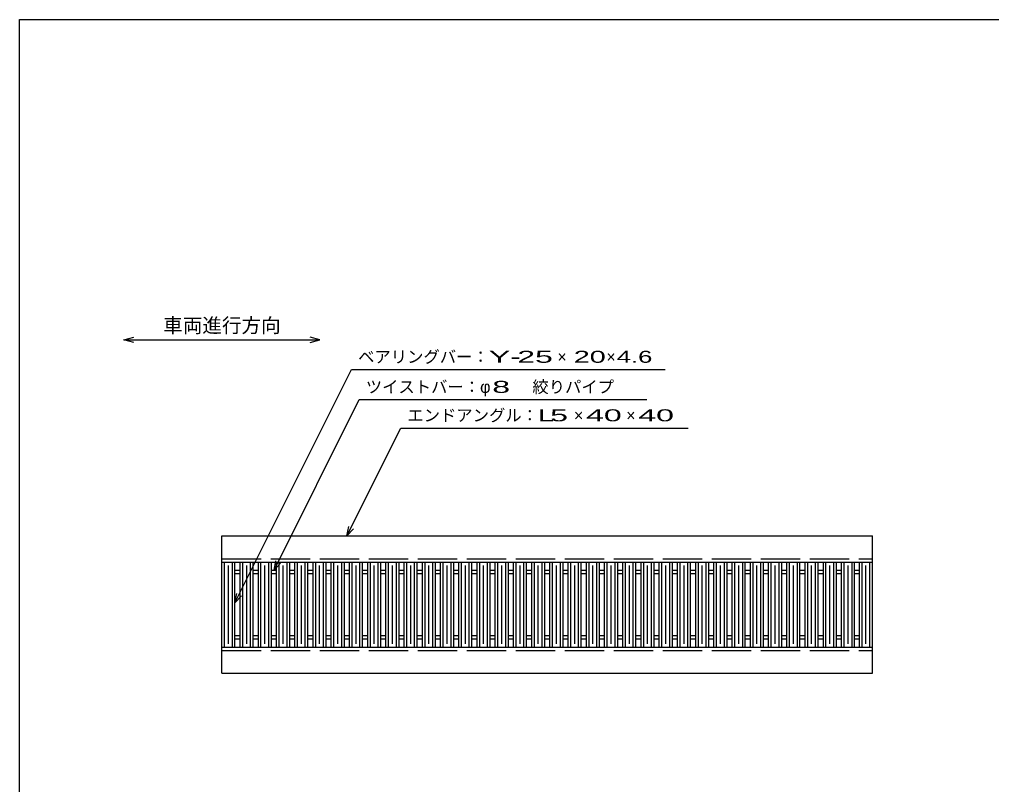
# Model space of a CAD drawing. Units: millimetres, scale not verified. Extents: x -1820 to 1724, y -1285 to 1059.
# Drawn here: x -1736 to -248, y -111 to 1059 of the extents above; entities that cross this region are included whole.
import ezdxf
from ezdxf.enums import TextEntityAlignment as Align

# ---------------------------------------------------------------- set-up
doc = ezdxf.new("R2010")
doc.units = ezdxf.units.MM
doc.header["$LTSCALE"] = 10
doc.linetypes.add('DASHED', pattern=[7.5, 6, -1.5])
for name, color, linetype, lineweight in [('0_2', 150, 'Continuous', 25), ('16', 3, 'Continuous', 25), ('22', 2, 'Continuous', 25)]:
    doc.layers.add(name, color=color, linetype=linetype, lineweight=lineweight)
doc.styles.add('ベクトル', font='')
doc.styles.get('ベクトル').set_extended_font_data('ベクトル')

msp = doc.modelspace()

# ---------------------------------------------------------------- linework, layer by layer
at = {"layer": '0_2'}
for p, q in [((-1736, -1141), (-1736, 1059)), ((-1736, 1059), (1724, 1059))]:
    msp.add_line(p, q, dxfattribs=at)
at = {"layer": '16'}
for p, q in [((-1426, 269), (-430, 269)), ((-1426, 229), (-1426, 269)), ((-430, 229), (-430, 269)), ((-1426, 229), (-430, 229)), ((-1426, 99), (-1426, 229)), ((-1426, 229), (-1406, 229)), ((-1422, 99), (-1422, 229)), ((-1416, 104), (-1416, 224)), ((-1410, 99), (-1410, 229)), ((-1406, 99), (-1406, 229)), ((-1398.1, 99), (-1398.1, 229)), ((-1398.1, 229), (-1378.1, 229)), ((-1394.1, 99), (-1394.1, 229)), ((-1388.1, 104), (-1388.1, 224)), ((-1382.1, 99), (-1382.1, 229)), ((-1378.1, 99), (-1378.1, 229)), ((-1370.2, 99), (-1370.2, 229)), ((-1370.2, 229), (-1350.2, 229)), ((-1366.2, 99), (-1366.2, 229)), ((-1360.2, 104), (-1360.2, 224)), ((-1354.2, 99), (-1354.2, 229)), ((-1350.2, 99), (-1350.2, 229)), ((-1342.3, 99), (-1342.3, 229)), ((-1342.3, 229), (-1322.3, 229)), ((-1338.3, 99), (-1338.3, 229)), ((-1332.3, 104), (-1332.3, 224)), ((-1326.3, 99), (-1326.3, 229)), ((-1322.3, 99), (-1322.3, 229)), ((-1314.4, 99), (-1314.4, 229)), ((-1314.4, 229), (-1294.4, 229)), ((-1310.4, 99), (-1310.4, 229)), ((-1304.4, 104), (-1304.4, 224)), ((-1298.4, 99), (-1298.4, 229)), ((-1294.4, 99), (-1294.4, 229)), ((-1286.5, 99), (-1286.5, 229)), ((-1286.5, 229), (-1266.5, 229)), ((-1282.5, 99), (-1282.5, 229)), ((-1276.5, 104), (-1276.5, 224)), ((-1270.5, 99), (-1270.5, 229)), ((-1266.5, 99), (-1266.5, 229)), ((-1258.6, 99), (-1258.6, 229)), ((-1258.6, 229), (-1238.6, 229)), ((-1254.6, 99), (-1254.6, 229)), ((-1248.6, 104), (-1248.6, 224)), ((-1242.6, 99), (-1242.6, 229)), ((-1238.6, 99), (-1238.6, 229)), ((-1230.7, 99), (-1230.7, 229)), ((-1230.7, 229), (-1210.7, 229)), ((-1226.7, 99), (-1226.7, 229)), ((-1220.7, 104), (-1220.7, 224)), ((-1214.7, 99), (-1214.7, 229)), ((-1210.7, 99), (-1210.7, 229)), ((-1202.8, 99), (-1202.8, 229)), ((-1202.8, 229), (-1182.8, 229)), ((-1198.8, 99), (-1198.8, 229)), ((-1192.8, 104), (-1192.8, 224)), ((-1186.8, 99), (-1186.8, 229)), ((-1182.8, 99), (-1182.8, 229)), ((-1174.9, 99), (-1174.9, 229)), ((-1174.9, 229), (-1154.9, 229)), ((-1170.9, 99), (-1170.9, 229)), ((-1164.9, 104), (-1164.9, 224)), ((-1158.9, 99), (-1158.9, 229)), ((-1154.9, 99), (-1154.9, 229)), ((-1147, 99), (-1147, 229)), ((-1147, 229), (-1127, 229)), ((-1143, 99), (-1143, 229)), ((-1137, 104), (-1137, 224)), ((-1131, 99), (-1131, 229)), ((-1127, 99), (-1127, 229)), ((-1119.1, 99), (-1119.1, 229)), ((-1119.1, 229), (-1099.1, 229)), ((-1115.1, 99), (-1115.1, 229)), ((-1109.1, 104), (-1109.1, 224)), ((-1103.1, 99), (-1103.1, 229)), ((-1099.1, 99), (-1099.1, 229)), ((-1091.2, 99), (-1091.2, 229)), ((-1091.2, 229), (-1071.2, 229)), ((-1087.2, 99), (-1087.2, 229)), ((-1081.2, 104), (-1081.2, 224)), ((-1075.2, 99), (-1075.2, 229)), ((-1071.2, 99), (-1071.2, 229)), ((-1063.3, 99), (-1063.3, 229)), ((-1063.3, 229), (-1043.3, 229)), ((-1059.3, 99), (-1059.3, 229)), ((-1053.3, 104), (-1053.3, 224)), ((-1047.3, 99), (-1047.3, 229)), ((-1043.3, 99), (-1043.3, 229)), ((-1035.4, 99), (-1035.4, 229)), ((-1035.4, 229), (-1015.4, 229)), ((-1031.4, 99), (-1031.4, 229)), ((-1025.4, 104), (-1025.4, 224)), ((-1019.4, 99), (-1019.4, 229)), ((-1015.4, 99), (-1015.4, 229)), ((-1007.5, 99), (-1007.5, 229)), ((-1007.5, 229), (-987.5, 229)), ((-1003.5, 99), (-1003.5, 229)), ((-997.5, 104), (-997.5, 224)), ((-991.5, 99), (-991.5, 229)), ((-987.5, 99), (-987.5, 229)), ((-979.6, 99), (-979.6, 229)), ((-979.6, 229), (-959.6, 229)), ((-975.6, 99), (-975.6, 229)), ((-969.6, 104), (-969.6, 224)), ((-963.6, 99), (-963.6, 229)), ((-959.6, 99), (-959.6, 229)), ((-951.7, 99), (-951.7, 229)), ((-951.7, 229), (-931.7, 229)), ((-947.7, 99), (-947.7, 229)), ((-941.7, 104), (-941.7, 224)), ((-935.7, 99), (-935.7, 229)), ((-931.7, 99), (-931.7, 229)), ((-923.8, 99), (-923.8, 229)), ((-923.8, 229), (-903.8, 229)), ((-919.8, 99), (-919.8, 229)), ((-913.8, 104), (-913.8, 224)), ((-907.8, 99), (-907.8, 229)), ((-903.8, 99), (-903.8, 229)), ((-895.9, 99), (-895.9, 229)), ((-895.9, 229), (-875.9, 229)), ((-891.9, 99), (-891.9, 229)), ((-885.9, 104), (-885.9, 224)), ((-879.9, 99), (-879.9, 229)), ((-875.9, 99), (-875.9, 229)), ((-868, 99), (-868, 229)), ((-868, 229), (-848, 229)), ((-864, 99), (-864, 229)), ((-858, 104), (-858, 224)), ((-852, 99), (-852, 229)), ((-848, 99), (-848, 229)), ((-840.1, 99), (-840.1, 229)), ((-840.1, 229), (-820.1, 229)), ((-836.1, 99), (-836.1, 229)), ((-830.1, 104), (-830.1, 224)), ((-824.1, 99), (-824.1, 229)), ((-820.1, 99), (-820.1, 229)), ((-812.2, 99), (-812.2, 229)), ((-812.2, 229), (-792.2, 229)), ((-808.2, 99), (-808.2, 229)), ((-802.2, 104), (-802.2, 224)), ((-796.2, 99), (-796.2, 229)), ((-792.2, 99), (-792.2, 229)), ((-784.3, 99), (-784.3, 229)), ((-784.3, 229), (-764.3, 229)), ((-780.3, 99), (-780.3, 229)), ((-774.3, 104), (-774.3, 224)), ((-768.3, 99), (-768.3, 229)), ((-764.3, 99), (-764.3, 229)), ((-756.4, 99), (-756.4, 229)), ((-756.4, 229), (-736.4, 229)), ((-752.4, 99), (-752.4, 229)), ((-746.4, 104), (-746.4, 224)), ((-740.4, 99), (-740.4, 229)), ((-736.4, 99), (-736.4, 229)), ((-728.5, 99), (-728.5, 229)), ((-728.5, 229), (-708.5, 229)), ((-724.5, 99), (-724.5, 229)), ((-718.5, 104), (-718.5, 224)), ((-712.5, 99), (-712.5, 229)), ((-708.5, 99), (-708.5, 229)), ((-700.6, 99), (-700.6, 229)), ((-700.6, 229), (-680.6, 229)), ((-696.6, 99), (-696.6, 229)), ((-690.6, 104), (-690.6, 224)), ((-684.6, 99), (-684.6, 229)), ((-680.6, 99), (-680.6, 229)), ((-672.7, 99), (-672.7, 229)), ((-672.7, 229), (-652.7, 229)), ((-668.7, 99), (-668.7, 229)), ((-662.7, 104), (-662.7, 224)), ((-656.7, 99), (-656.7, 229)), ((-652.7, 99), (-652.7, 229)), ((-644.8, 99), (-644.8, 229)), ((-644.8, 229), (-624.8, 229)), ((-640.8, 99), (-640.8, 229)), ((-634.8, 104), (-634.8, 224)), ((-628.8, 99), (-628.8, 229)), ((-624.8, 99), (-624.8, 229)), ((-616.9, 99), (-616.9, 229)), ((-616.9, 229), (-596.9, 229)), ((-612.9, 99), (-612.9, 229)), ((-606.9, 104), (-606.9, 224)), ((-600.9, 99), (-600.9, 229)), ((-596.9, 99), (-596.9, 229)), ((-589, 99), (-589, 229)), ((-589, 229), (-569, 229)), ((-585, 99), (-585, 229)), ((-579, 104), (-579, 224)), ((-573, 99), (-573, 229)), ((-569, 99), (-569, 229)), ((-561.1, 99), (-561.1, 229)), ((-561.1, 229), (-541.1, 229)), ((-557.1, 99), (-557.1, 229)), ((-551.1, 104), (-551.1, 224)), ((-545.1, 99), (-545.1, 229)), ((-541.1, 99), (-541.1, 229)), ((-533.2, 99), (-533.2, 229)), ((-533.2, 229), (-513.2, 229)), ((-529.2, 99), (-529.2, 229)), ((-523.2, 104), (-523.2, 224)), ((-517.2, 99), (-517.2, 229)), ((-513.2, 99), (-513.2, 229)), ((-505.3, 99), (-505.3, 229)), ((-505.3, 229), (-485.3, 229)), ((-501.3, 99), (-501.3, 229)), ((-495.3, 104), (-495.3, 224)), ((-489.3, 99), (-489.3, 229)), ((-485.3, 99), (-485.3, 229)), ((-477.4, 99), (-477.4, 229)), ((-477.4, 229), (-457.4, 229)), ((-473.4, 99), (-473.4, 229)), ((-467.4, 104), (-467.4, 224)), ((-461.4, 99), (-461.4, 229)), ((-457.4, 99), (-457.4, 229)), ((-450, 99), (-450, 229)), ((-450, 229), (-430, 229)), ((-446, 99), (-446, 229)), ((-440, 104), (-440, 224)), ((-434, 99), (-434, 229)), ((-430, 99), (-430, 229)), ((-1406, 216.5), (-1398.1, 216.5)), ((-1406, 211.5), (-1398.1, 211.5)), ((-1378.1, 216.5), (-1370.2, 216.5)), ((-1378.1, 211.5), (-1370.2, 211.5)), ((-1350.2, 216.5), (-1342.3, 216.5)), ((-1350.2, 211.5), (-1342.3, 211.5)), ((-1322.3, 216.5), (-1314.4, 216.5)), ((-1322.3, 211.5), (-1314.4, 211.5)), ((-1294.4, 216.5), (-1286.5, 216.5)), ((-1294.4, 211.5), (-1286.5, 211.5)), ((-1266.5, 216.5), (-1258.6, 216.5)), ((-1266.5, 211.5), (-1258.6, 211.5)), ((-1238.6, 216.5), (-1230.7, 216.5)), ((-1238.6, 211.5), (-1230.7, 211.5)), ((-1210.7, 216.5), (-1202.8, 216.5)), ((-1210.7, 211.5), (-1202.8, 211.5)), ((-1182.8, 216.5), (-1174.9, 216.5)), ((-1182.8, 211.5), (-1174.9, 211.5)), ((-1154.9, 216.5), (-1147, 216.5)), ((-1154.9, 211.5), (-1147, 211.5)), ((-1127, 216.5), (-1119.1, 216.5)), ((-1127, 211.5), (-1119.1, 211.5)), ((-1099.1, 216.5), (-1091.2, 216.5)), ((-1099.1, 211.5), (-1091.2, 211.5)), ((-1071.2, 216.5), (-1063.3, 216.5)), ((-1071.2, 211.5), (-1063.3, 211.5)), ((-1043.3, 216.5), (-1035.4, 216.5)), ((-1043.3, 211.5), (-1035.4, 211.5)), ((-1015.4, 216.5), (-1007.5, 216.5)), ((-1015.4, 211.5), (-1007.5, 211.5)), ((-987.5, 216.5), (-979.6, 216.5)), ((-987.5, 211.5), (-979.6, 211.5)), ((-959.6, 216.5), (-951.7, 216.5)), ((-959.6, 211.5), (-951.7, 211.5)), ((-931.7, 216.5), (-923.8, 216.5)), ((-931.7, 211.5), (-923.8, 211.5)), ((-903.8, 216.5), (-895.9, 216.5)), ((-903.8, 211.5), (-895.9, 211.5)), ((-875.9, 216.5), (-868, 216.5)), ((-875.9, 211.5), (-868, 211.5)), ((-848, 216.5), (-840.1, 216.5)), ((-848, 211.5), (-840.1, 211.5)), ((-820.1, 216.5), (-812.2, 216.5)), ((-820.1, 211.5), (-812.2, 211.5)), ((-792.2, 216.5), (-784.3, 216.5)), ((-792.2, 211.5), (-784.3, 211.5)), ((-764.3, 216.5), (-756.4, 216.5)), ((-764.3, 211.5), (-756.4, 211.5)), ((-736.4, 216.5), (-728.5, 216.5)), ((-736.4, 211.5), (-728.5, 211.5)), ((-708.5, 216.5), (-700.6, 216.5)), ((-708.5, 211.5), (-700.6, 211.5)), ((-680.6, 216.5), (-672.7, 216.5)), ((-680.6, 211.5), (-672.7, 211.5)), ((-652.7, 216.5), (-644.8, 216.5)), ((-652.7, 211.5), (-644.8, 211.5)), ((-624.8, 216.5), (-616.9, 216.5)), ((-624.8, 211.5), (-616.9, 211.5)), ((-596.9, 216.5), (-589, 216.5)), ((-596.9, 211.5), (-589, 211.5)), ((-569, 216.5), (-561.1, 216.5)), ((-569, 211.5), (-561.1, 211.5)), ((-541.1, 216.5), (-533.2, 216.5)), ((-541.1, 211.5), (-533.2, 211.5)), ((-513.2, 216.5), (-505.3, 216.5)), ((-513.2, 211.5), (-505.3, 211.5)), ((-485.3, 216.5), (-477.4, 216.5)), ((-485.3, 211.5), (-477.4, 211.5)), ((-457.4, 216.5), (-449.5, 216.5)), ((-457.4, 211.5), (-449.5, 211.5)), ((-1406, 116.5), (-1398.1, 116.5)), ((-1406, 111.5), (-1398.1, 111.5)), ((-1378.1, 116.5), (-1370.2, 116.5)), ((-1378.1, 111.5), (-1370.2, 111.5)), ((-1350.2, 116.5), (-1342.3, 116.5)), ((-1350.2, 111.5), (-1342.3, 111.5)), ((-1322.3, 116.5), (-1314.4, 116.5)), ((-1322.3, 111.5), (-1314.4, 111.5)), ((-1294.4, 116.5), (-1286.5, 116.5)), ((-1294.4, 111.5), (-1286.5, 111.5)), ((-1266.5, 116.5), (-1258.6, 116.5)), ((-1266.5, 111.5), (-1258.6, 111.5)), ((-1238.6, 116.5), (-1230.7, 116.5)), ((-1238.6, 111.5), (-1230.7, 111.5)), ((-1210.7, 116.5), (-1202.8, 116.5)), ((-1210.7, 111.5), (-1202.8, 111.5)), ((-1182.8, 116.5), (-1174.9, 116.5)), ((-1182.8, 111.5), (-1174.9, 111.5)), ((-1154.9, 116.5), (-1147, 116.5)), ((-1154.9, 111.5), (-1147, 111.5)), ((-1127, 116.5), (-1119.1, 116.5)), ((-1127, 111.5), (-1119.1, 111.5)), ((-1099.1, 116.5), (-1091.2, 116.5)), ((-1099.1, 111.5), (-1091.2, 111.5)), ((-1071.2, 116.5), (-1063.3, 116.5)), ((-1071.2, 111.5), (-1063.3, 111.5)), ((-1043.3, 116.5), (-1035.4, 116.5)), ((-1043.3, 111.5), (-1035.4, 111.5)), ((-1015.4, 116.5), (-1007.5, 116.5)), ((-1015.4, 111.5), (-1007.5, 111.5)), ((-987.5, 116.5), (-979.6, 116.5)), ((-987.5, 111.5), (-979.6, 111.5)), ((-959.6, 116.5), (-951.7, 116.5)), ((-959.6, 111.5), (-951.7, 111.5)), ((-931.7, 116.5), (-923.8, 116.5)), ((-931.7, 111.5), (-923.8, 111.5)), ((-903.8, 116.5), (-895.9, 116.5)), ((-903.8, 111.5), (-895.9, 111.5)), ((-875.9, 116.5), (-868, 116.5)), ((-875.9, 111.5), (-868, 111.5)), ((-848, 116.5), (-840.1, 116.5)), ((-848, 111.5), (-840.1, 111.5)), ((-820.1, 116.5), (-812.2, 116.5)), ((-820.1, 111.5), (-812.2, 111.5)), ((-792.2, 116.5), (-784.3, 116.5)), ((-792.2, 111.5), (-784.3, 111.5)), ((-764.3, 116.5), (-756.4, 116.5)), ((-764.3, 111.5), (-756.4, 111.5)), ((-736.4, 116.5), (-728.5, 116.5)), ((-736.4, 111.5), (-728.5, 111.5)), ((-708.5, 116.5), (-700.6, 116.5)), ((-708.5, 111.5), (-700.6, 111.5)), ((-680.6, 116.5), (-672.7, 116.5)), ((-680.6, 111.5), (-672.7, 111.5)), ((-652.7, 116.5), (-644.8, 116.5)), ((-652.7, 111.5), (-644.8, 111.5)), ((-624.8, 116.5), (-616.9, 116.5)), ((-624.8, 111.5), (-616.9, 111.5)), ((-596.9, 116.5), (-589, 116.5)), ((-596.9, 111.5), (-589, 111.5)), ((-569, 116.5), (-561.1, 116.5)), ((-569, 111.5), (-561.1, 111.5)), ((-541.1, 116.5), (-533.2, 116.5)), ((-541.1, 111.5), (-533.2, 111.5)), ((-513.2, 116.5), (-505.3, 116.5)), ((-513.2, 111.5), (-505.3, 111.5)), ((-485.3, 116.5), (-477.4, 116.5)), ((-485.3, 111.5), (-477.4, 111.5)), ((-457.4, 116.5), (-449.5, 116.5)), ((-457.4, 111.5), (-449.5, 111.5)), ((-1426, 99), (-430, 99)), ((-1426, 59), (-1426, 99)), ((-1426, 99), (-1406, 99)), ((-1398.1, 99), (-1378.1, 99)), ((-1370.2, 99), (-1350.2, 99)), ((-1342.3, 99), (-1322.3, 99)), ((-1314.4, 99), (-1294.4, 99)), ((-1286.5, 99), (-1266.5, 99)), ((-1258.6, 99), (-1238.6, 99)), ((-1230.7, 99), (-1210.7, 99)), ((-1202.8, 99), (-1182.8, 99)), ((-1174.9, 99), (-1154.9, 99)), ((-1147, 99), (-1127, 99)), ((-1119.1, 99), (-1099.1, 99)), ((-1091.2, 99), (-1071.2, 99)), ((-1063.3, 99), (-1043.3, 99)), ((-1035.4, 99), (-1015.4, 99)), ((-1007.5, 99), (-987.5, 99)), ((-979.6, 99), (-959.6, 99)), ((-951.7, 99), (-931.7, 99)), ((-923.8, 99), (-903.8, 99)), ((-895.9, 99), (-875.9, 99)), ((-868, 99), (-848, 99)), ((-840.1, 99), (-820.1, 99)), ((-812.2, 99), (-792.2, 99)), ((-784.3, 99), (-764.3, 99)), ((-756.4, 99), (-736.4, 99)), ((-728.5, 99), (-708.5, 99)), ((-700.6, 99), (-680.6, 99)), ((-672.7, 99), (-652.7, 99)), ((-644.8, 99), (-624.8, 99)), ((-616.9, 99), (-596.9, 99)), ((-589, 99), (-569, 99)), ((-561.1, 99), (-541.1, 99)), ((-533.2, 99), (-513.2, 99)), ((-505.3, 99), (-485.3, 99)), ((-477.4, 99), (-457.4, 99)), ((-450, 99), (-430, 99)), ((-430, 59), (-430, 99)), ((-1426, 59), (-430, 59))]:
    msp.add_line(p, q, dxfattribs=at)
at = {"layer": '16', "linetype": 'DASHED'}
for p, q in [((-1426, 234), (-430, 234)), ((-1426, 94), (-430, 94))]:
    msp.add_line(p, q, dxfattribs=at)
at = {"layer": '22', "color": 4}
for p, q in [((-1576, 569), (-1561, 573)), ((-1561, 565), (-1576, 569)), ((-1576, 569), (-1276, 569)), ((-1276, 569), (-1291, 573)), ((-1291, 565), (-1276, 569)), ((-1406, 166.5), (-1227.5, 523.5)), ((-1227.5, 523.5), (-747.5, 523.5)), ((-1346.25, 216.5), (-1215.75, 477.5)), ((-1215.75, 477.5), (-775.75, 477.5)), ((-1234.65, 269), (-1152.15, 434)), ((-1152.15, 434), (-712.15, 434)), ((-1234.65, 269), (-1231.65, 283.6)), ((-1234.65, 269), (-1224.65, 280)), ((-1346.25, 216.5), (-1343.25, 231.1)), ((-1346.25, 216.5), (-1336.25, 227.5)), ((-1406, 166.5), (-1403, 181.1)), ((-1406, 166.5), (-1396, 177.5))]:
    msp.add_line(p, q, dxfattribs=at)

# ---------------------------------------------------------------- texts
at = {"layer": '22', "style": 'ベクトル'}
for s, height, p in [('車両進行方向', 21.99, (-1516, 591)), ('ベアリングバー：', 18.33, (-1217.5, 543)), ('×', 18.33, (-912.5, 543)), ('×', 18.33, (-837.5, 543)), ('ツイストバー：', 18.33, (-1205.75, 497)), ('絞りパイプ', 18.33, (-950.75, 497)), ('φ', 18.33, (-1030.75, 497)), ('エンドアングル：', 18.33, (-1142.15, 453.5)), ('×', 18.33, (-887.15, 453.5)), ('×', 18.33, (-807.15, 453.5))]:
    msp.add_text(s, height=height, dxfattribs=at).set_placement(p, align=Align.MIDDLE_LEFT)
for s, width, p in [('Y-', 2, (-1017.5, 543)), (' 25 ', 2, (-987.5, 543)), ('20', 1.8, (-887.5, 543)), (' 4.6 ', 1.6, (-832.5, 543)), (' 8 ', 2, (-1025.75, 497)), ('L', 1.8, (-942.15, 453.5)), (' 5 ', 2, (-937.15, 453.5)), (' 40 ', 2, (-882.15, 453.5)), (' 40 ', 2, (-802.15, 453.5))]:
    msp.add_text(s, height=18.33, dxfattribs=dict(at, width=width)).set_placement(p, align=Align.MIDDLE_LEFT)

doc.saveas('drawing.dxf')
